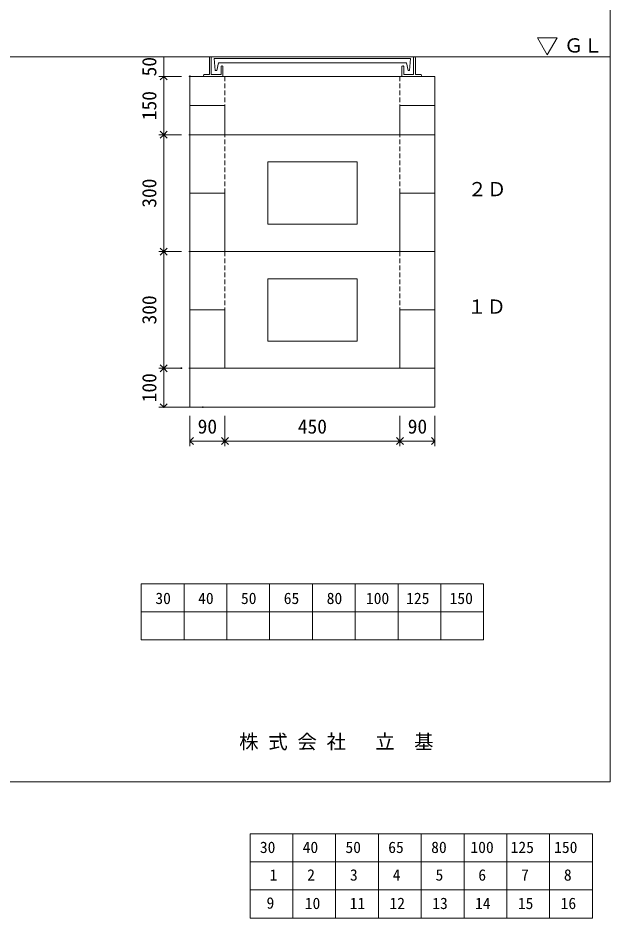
# Model space of a CAD drawing. Units: millimetres, scale not verified. Extents: x -4890 to 18490, y -2313 to 2312.
# Drawn here: x 3368 to 4890, y -2313 to 0 of the extents above; entities that cross this region are included whole.
import ezdxf
from ezdxf.enums import TextEntityAlignment as Align

# ---------------------------------------------------------------- set-up
doc = ezdxf.new("R2010")
doc.units = ezdxf.units.MM
doc.header["$LTSCALE"] = 10
doc.header["$PDMODE"] = 32
doc.header["$PDSIZE"] = 2
doc.linetypes.add('DASHED1', pattern=[1.8, 1.2, -0.6])
doc.layers.add('0-1_Defpoints', color=7, linetype='Continuous')
for name, color, linetype, lineweight in [('0-2_waku', 7, 'Continuous', 18), ('0-3_gaikei', 7, 'Continuous', 18), ('0-4_kakure', 7, 'Continuous', 18), ('0-5_sunpou', 7, 'Continuous', 5), ('0-8_hole', 7, 'Continuous', 18), ('0-9_uchigawa', 6, 'Continuous', 18), ('0-A_moji', 7, 'Continuous', 18), ('0-C_futa', 3, 'Continuous', 18), ('0-D_GL', 4, 'Continuous', 18), ('1-5_文字２', 7, 'Continuous', 5)]:
    doc.layers.add(name, color=color, linetype=linetype, lineweight=lineweight)
doc.styles.add('ＭＳ ゴシック', font='')
doc.styles.get('ＭＳ ゴシック').set_extended_font_data('MS Gothic')

# ---------------------------------------------------------------- blocks, each defined once
blk = doc.blocks.new('_Open90')
at = {"layer": '0-5_sunpou'}
blk.add_line((0, 0), (-1, 0), dxfattribs=at)
blk.add_lwpolyline([(-0.5, 0.5), (0, 0), (-0.5, -0.5)], dxfattribs=at)
blk = doc.blocks.new('D19')
at = {"layer": '0-1_Defpoints'}
for p in [(5235.32, 1291.86), (5190.08, 1191.86), (5290.32, 1191.86)]:
    blk.add_point(p, dxfattribs=at)
at = {"layer": '0-5_sunpou'}
for p, q in [((5213.32, 1291.86), (5177.08, 1291.86)), ((5190.08, 1273.86), (5190.08, 1209.86)), ((5268.32, 1191.86), (5177.08, 1191.86))]:
    blk.add_line(p, q, dxfattribs=at)
at = {"layer": '0-5_sunpou', "xscale": 18, "yscale": 18}
for p, rotation in [((5190.08, 1291.86), 90), ((5190.08, 1191.86), 270)]:
    blk.add_blockref('_Open90', p, dxfattribs=dict(at, rotation=rotation))
at = {"layer": '0-5_sunpou', "style": 'ＭＳ ゴシック'}
blk.add_text('100', height=36.66, rotation=90, dxfattribs=at).set_placement((5182.08, 1204.36), align=Align.BOTTOM_LEFT)
blk = doc.blocks.new('D20')
at = {"layer": '0-1_Defpoints'}
for p in [(5257.32, 1591.86), (5190.08, 1291.86), (5257.32, 1291.86)]:
    blk.add_point(p, dxfattribs=at)
at = {"layer": '0-5_sunpou'}
for p, q in [((5235.32, 1591.86), (5177.08, 1591.86)), ((5190.08, 1573.86), (5190.08, 1309.86)), ((5235.32, 1291.86), (5177.08, 1291.86))]:
    blk.add_line(p, q, dxfattribs=at)
at = {"layer": '0-5_sunpou', "xscale": 18, "yscale": 18}
for p, rotation in [((5190.08, 1591.86), 90), ((5190.08, 1291.86), 270)]:
    blk.add_blockref('_Open90', p, dxfattribs=dict(at, rotation=rotation))
at = {"layer": '0-5_sunpou', "style": 'ＭＳ ゴシック'}
blk.add_text('300', height=36.66, rotation=90, dxfattribs=at).set_placement((5182.08, 1404.36), align=Align.BOTTOM_LEFT)
blk = doc.blocks.new('D21')
at = {"layer": '0-1_Defpoints'}
for p in [(5257.32, 2041.86), (5190.08, 1891.86), (5257.32, 1891.86)]:
    blk.add_point(p, dxfattribs=at)
at = {"layer": '0-5_sunpou'}
for p, q in [((5235.32, 2041.86), (5177.08, 2041.86)), ((5190.08, 2023.86), (5190.08, 1909.86)), ((5235.32, 1891.86), (5177.08, 1891.86))]:
    blk.add_line(p, q, dxfattribs=at)
at = {"layer": '0-5_sunpou', "xscale": 18, "yscale": 18}
for p, rotation in [((5190.08, 2041.86), 90), ((5190.08, 1891.86), 270)]:
    blk.add_blockref('_Open90', p, dxfattribs=dict(at, rotation=rotation))
at = {"layer": '0-5_sunpou', "style": 'ＭＳ ゴシック'}
blk.add_text('150', height=36.66, rotation=90, dxfattribs=at).set_placement((5182.08, 1929.36), align=Align.BOTTOM_LEFT)
blk = doc.blocks.new('D22')
at = {"layer": '0-1_Defpoints'}
for p in [(5257.32, 1891.86), (5190.08, 1591.86), (5257.32, 1591.86)]:
    blk.add_point(p, dxfattribs=at)
at = {"layer": '0-5_sunpou'}
for p, q in [((5235.32, 1891.86), (5177.08, 1891.86)), ((5190.08, 1873.86), (5190.08, 1609.86)), ((5235.32, 1591.86), (5177.08, 1591.86))]:
    blk.add_line(p, q, dxfattribs=at)
at = {"layer": '0-5_sunpou', "xscale": 18, "yscale": 18}
for p, rotation in [((5190.08, 1891.86), 90), ((5190.08, 1591.86), 270)]:
    blk.add_blockref('_Open90', p, dxfattribs=dict(at, rotation=rotation))
at = {"layer": '0-5_sunpou', "style": 'ＭＳ ゴシック'}
blk.add_text('300', height=36.66, rotation=90, dxfattribs=at).set_placement((5182.08, 1704.36), align=Align.BOTTOM_LEFT)

msp = doc.modelspace()

# ---------------------------------------------------------------- linework, layer by layer
at = {"layer": '0-2_waku'}
for p, q in [((4890.24, 2312.43), (4890.24, -1962.57)), ((3685.24, -1453.57), (3685.24, -1597.57)), ((3685.24, -1453.57), (3685.24, -1597.57)), ((3685.24, -1453.57), (3685.24, -1597.57)), ((3685.24, -1453.57), (3685.24, -1597.57)), ((3685.24, -1453.57), (4565.24, -1453.57)), ((3795.24, -1453.57), (3795.24, -1597.57)), ((3905.24, -1453.57), (3905.24, -1597.57)), ((3905.24, -1453.57), (3905.24, -1597.57)), ((4015.24, -1453.57), (4015.24, -1597.57)), ((4125.24, -1453.57), (4125.24, -1597.57)), ((4235.24, -1453.57), (4235.24, -1597.57)), ((4345.24, -1453.57), (4345.24, -1597.57)), ((4455.24, -1453.57), (4455.24, -1597.57)), ((4565.24, -1453.57), (4565.24, -1597.57)), ((-1229.76, -1962.57), (4890.24, -1962.57)), ((-1229.76, -1962.57), (4890.24, -1962.57))]:
    msp.add_line(p, q, dxfattribs=at)
at = {"layer": '0-3_gaikei'}
for p, q in [((3810.24, -150.07), (4440.24, -150.07)), ((3810.24, -150.07), (4440.24, -150.07)), ((3810.24, -150.07), (4440.24, -150.07)), ((3810.24, -150.07), (4440.24, -150.07)), ((3810.24, -150.07), (4440.24, -150.07)), ((3810.24, -150.07), (3810.24, -300.07)), ((3810.24, -150.07), (3900.24, -150.07)), ((4350.24, -150.07), (4440.24, -150.07)), ((4440.24, -150.07), (4440.24, -300.07)), ((3810.24, -225.07), (3900.24, -225.07)), ((3900.24, -225.07), (3900.24, -300.07)), ((4350.24, -225.07), (4440.24, -225.07)), ((4350.24, -225.07), (4350.24, -300.07)), ((3810.24, -940.07), (3810.24, -300.07)), ((3810.24, -300.07), (4440.24, -300.07)), ((3810.24, -300.07), (4440.24, -300.07)), ((3810.24, -300.07), (4440.24, -300.07)), ((3810.24, -300.07), (4440.24, -300.07)), ((3810.24, -300.07), (4440.24, -300.07)), ((3890.24, -300.07), (4360.24, -300.07)), ((3890.24, -300.07), (4360.24, -300.07)), ((4440.24, -940.07), (4440.24, -300.07)), ((3810.24, -450.07), (3900.24, -450.07)), ((3900.24, -450.07), (3900.24, -600.07)), ((4350.24, -450.07), (4350.24, -600.07)), ((4350.24, -450.07), (4440.24, -450.07)), ((4440.24, -600.07), (4440.24, -440.07)), ((3810.24, -600.07), (4440.24, -600.07)), ((3810.24, -600.07), (4440.24, -600.07)), ((3810.24, -600.07), (4440.24, -600.07)), ((3890.24, -600.07), (4360.24, -600.07)), ((3890.24, -600.07), (4360.24, -600.07)), ((3810.24, -660.07), (3810.24, -1000.07)), ((4440.24, -660.07), (4440.24, -1000.07)), ((3810.24, -750.07), (3900.24, -750.07)), ((3900.24, -750.07), (3900.24, -900.07)), ((4350.24, -750.07), (4350.24, -900.07)), ((4350.24, -750.07), (4440.24, -750.07)), ((3810.24, -900.07), (4440.24, -900.07)), ((3810.24, -900.07), (4440.24, -900.07)), ((3810.24, -1000.07), (4440.24, -1000.07)), ((3810.24, -1000.07), (4440.24, -1000.07))]:
    msp.add_line(p, q, dxfattribs=at)
at = {"layer": '0-4_kakure', "linetype": 'DASHED1', "lineweight": 5}
for p, q in [((3900.24, -150.07), (3900.24, -225.07)), ((4350.24, -150.07), (4350.24, -225.07)), ((3900.24, -450.07), (3900.24, -300.07)), ((4350.24, -450.07), (4350.24, -300.07)), ((3900.24, -600.07), (3900.24, -750.07)), ((4350.24, -600.07), (4350.24, -750.07))]:
    msp.add_line(p, q, dxfattribs=at)
at = {"layer": '0-5_sunpou'}
for p, q in [((3788.24, -100.07), (3730, -100.07)), ((3743, -100.07), (3743, -150.07)), ((3788.24, -150.07), (3730, -150.07)), ((3788.24, -300.07), (3730, -300.07)), ((3810.24, -1022.07), (3810.24, -1100)), ((3900.24, -1022.07), (3900.24, -1100)), ((3900.24, -1022.07), (3900.24, -1100)), ((4350.24, -1022.07), (4350.24, -1100)), ((4350.24, -1022.07), (4350.24, -1100)), ((4440.24, -1022.07), (4440.24, -1100)), ((3828.24, -1087), (3882.24, -1087)), ((3918.24, -1087), (4332.24, -1087)), ((4368.24, -1087), (4422.24, -1087))]:
    msp.add_line(p, q, dxfattribs=at)
at = {"layer": '0-8_hole'}
for p, q in [((3685.24, -1525.57), (4565.24, -1525.57)), ((3685.24, -1597.57), (4565.24, -1597.57))]:
    msp.add_line(p, q, dxfattribs=at)
at = {"layer": '0-9_uchigawa'}
for p, q in [((4010.24, -370.07), (4240.24, -370.07)), ((4010.24, -530.07), (4010.24, -370.07)), ((4240.24, -530.07), (4240.24, -370.07)), ((4010.24, -530.07), (4240.24, -530.07)), ((4010.24, -830.07), (4010.24, -670.07)), ((4010.24, -670.07), (4240.24, -670.07)), ((4240.24, -830.07), (4240.24, -670.07)), ((4010.24, -830.07), (4240.24, -830.07))]:
    msp.add_line(p, q, dxfattribs=at)
at = {"layer": '0-A_moji'}
for p, q in [((4728.98, -94.32), (4703.78, -51.38)), ((4703.78, -51.38), (4754.18, -51.38)), ((4728.98, -94.32), (4754.18, -51.38))]:
    msp.add_line(p, q, dxfattribs=at)
at = {"layer": '0-C_futa'}
for p, q in [((3860.24, -102.07), (3860.24, -145.07)), ((3862.24, -100.07), (3865.24, -100.07)), ((3865.24, -100.07), (3865.24, -145.07)), ((3873.06, -104.57), (4377.38, -104.57)), ((3873.06, -104.57), (3875.54, -134.57)), ((3883.57, -115.57), (3879.26, -134.57)), ((3883.57, -115.57), (4366.91, -115.57)), ((4366.91, -115.57), (4371.23, -134.57)), ((4377.38, -104.57), (4375.13, -134.57)), ((4385.24, -100.07), (4385.24, -145.07)), ((4385.24, -100.07), (4388.24, -100.07)), ((4390.24, -102.07), (4390.24, -145.07)), ((3875.54, -134.57), (3879.26, -134.57)), ((3890.24, -125.07), (3890.24, -145.07)), ((3892.24, -123.07), (3893.24, -123.07)), ((3895.24, -125.07), (3895.24, -150.07)), ((4355.24, -125.07), (4355.24, -150.07)), ((4358.24, -123.07), (4357.24, -123.07)), ((4360.24, -125.07), (4360.24, -145.07)), ((4375.13, -134.57), (4371.23, -134.57)), ((3845.24, -147.07), (3845.24, -148.07)), ((3847.24, -145.07), (3860.24, -145.07)), ((3895.24, -150.07), (3847.24, -150.07)), ((3865.24, -145.07), (3890.24, -145.07)), ((4355.24, -150.07), (4403.24, -150.07)), ((4385.24, -145.07), (4360.24, -145.07)), ((4403.24, -145.07), (4390.24, -145.07)), ((4405.24, -147.07), (4405.24, -148.07))]:
    msp.add_line(p, q, dxfattribs=at)
for centre, start, end in [((3862.24, -102.07), 90, 180), ((4388.24, -102.07), 0, 90), ((3892.24, -125.07), 90, 180), ((3893.24, -125.07), 0, 90), ((4357.24, -125.07), 90, 180), ((4358.24, -125.07), 0, 90), ((3847.24, -147.07), 90, 180), ((3847.24, -148.07), 180, 270), ((4403.24, -147.07), 0, 90), ((4403.24, -148.07), 270, 0)]:
    msp.add_arc(centre, 2, start, end, dxfattribs=at)
at = {"layer": '0-D_GL'}
msp.add_line((-1229.76, -100.07), (4890.24, -100.07), dxfattribs=at)
msp.add_line((-1229.76, -100.07), (4890.24, -100.07), dxfattribs=at)
at = {"layer": '1-5_文字２'}
for p, q in [((3964.98, -2096.61), (3964.98, -2240.61)), ((3964.98, -2096.61), (3964.98, -2240.61)), ((3964.98, -2096.61), (3964.98, -2240.61)), ((3964.98, -2096.61), (3964.98, -2240.61)), ((3964.98, -2096.61), (4844.98, -2096.61)), ((3964.98, -2096.61), (3964.98, -2240.61)), ((3964.98, -2096.61), (3964.98, -2240.61)), ((3964.98, -2096.61), (3964.98, -2240.61)), ((3964.98, -2096.61), (3964.98, -2240.61)), ((3964.98, -2096.61), (4844.98, -2096.61)), ((4074.98, -2096.61), (4074.98, -2240.61)), ((4074.98, -2096.61), (4074.98, -2240.61)), ((4184.98, -2096.61), (4184.98, -2240.61)), ((4184.98, -2096.61), (4184.98, -2240.61)), ((4184.98, -2096.61), (4184.98, -2240.61)), ((4184.98, -2096.61), (4184.98, -2240.61)), ((4294.98, -2096.61), (4294.98, -2240.61)), ((4294.98, -2096.61), (4294.98, -2240.61)), ((4404.98, -2096.61), (4404.98, -2240.61)), ((4404.98, -2096.61), (4404.98, -2240.61)), ((4514.98, -2096.61), (4514.98, -2240.61)), ((4514.98, -2096.61), (4514.98, -2240.61)), ((4624.98, -2096.61), (4624.98, -2240.61)), ((4624.98, -2096.61), (4624.98, -2240.61)), ((4734.98, -2096.61), (4734.98, -2240.61)), ((4734.98, -2096.61), (4734.98, -2240.61)), ((4844.98, -2096.61), (4844.98, -2240.61)), ((4844.98, -2096.61), (4844.98, -2240.61)), ((3964.98, -2168.61), (4844.98, -2168.61)), ((3964.98, -2168.61), (4844.98, -2168.61)), ((3964.98, -2240.61), (4844.98, -2240.61)), ((3964.98, -2240.61), (4844.98, -2240.61)), ((3964.98, -2240.61), (3964.98, -2312.61)), ((3964.98, -2240.61), (3964.98, -2312.61)), ((3964.98, -2240.61), (3964.98, -2312.61)), ((3964.98, -2240.61), (3964.98, -2312.61)), ((3964.98, -2240.61), (4844.98, -2240.61)), ((3964.98, -2240.61), (3964.98, -2312.61)), ((3964.98, -2240.61), (3964.98, -2312.61)), ((3964.98, -2240.61), (3964.98, -2312.61)), ((3964.98, -2240.61), (3964.98, -2312.61)), ((3964.98, -2240.61), (4844.98, -2240.61)), ((4074.98, -2240.61), (4074.98, -2312.61)), ((4074.98, -2240.61), (4074.98, -2312.61)), ((4184.98, -2240.61), (4184.98, -2312.61)), ((4184.98, -2240.61), (4184.98, -2312.61)), ((4184.98, -2240.61), (4184.98, -2312.61)), ((4184.98, -2240.61), (4184.98, -2312.61)), ((4294.98, -2240.61), (4294.98, -2312.61)), ((4294.98, -2240.61), (4294.98, -2312.61)), ((4404.98, -2240.61), (4404.98, -2312.61)), ((4404.98, -2240.61), (4404.98, -2312.61)), ((4514.98, -2240.61), (4514.98, -2312.61)), ((4514.98, -2240.61), (4514.98, -2312.61)), ((4624.98, -2240.61), (4624.98, -2312.61)), ((4624.98, -2240.61), (4624.98, -2312.61)), ((4734.98, -2240.61), (4734.98, -2312.61)), ((4734.98, -2240.61), (4734.98, -2312.61)), ((4844.98, -2240.61), (4844.98, -2312.61)), ((4844.98, -2240.61), (4844.98, -2312.61)), ((3964.98, -2312.61), (4844.98, -2312.61)), ((3964.98, -2312.61), (4844.98, -2312.61))]:
    msp.add_line(p, q, dxfattribs=at)

# ---------------------------------------------------------------- block references
at = {"layer": '0-5_sunpou'}
for name in ['D21', 'D22', 'D20', 'D19']:
    msp.add_blockref(name, (-1447.07, -2191.94), dxfattribs=at)
at = {"layer": '0-5_sunpou', "xscale": 18, "yscale": 18, "rotation": 180}
for p in [(3810.24, -1087), (3900.24, -1087), (4350.24, -1087)]:
    msp.add_blockref('_Open90', p, dxfattribs=at)
at = {"layer": '0-5_sunpou', "xscale": 18, "yscale": 18}
for p in [(3900.24, -1087), (4350.24, -1087), (4440.24, -1087)]:
    msp.add_blockref('_Open90', p, dxfattribs=at)

# ---------------------------------------------------------------- texts
at = {"layer": '0-5_sunpou', "style": 'ＭＳ ゴシック'}
msp.add_text('50', height=36.66, rotation=90, dxfattribs=at).set_placement((3735, -150.07), align=Align.BOTTOM_LEFT)
for s, p in [('90', (3830.24, -1079)), ('450', (4087.74, -1079)), ('90', (4370.24, -1079))]:
    msp.add_text(s, height=36.66, dxfattribs=at).set_placement(p, align=Align.BOTTOM_LEFT)
at = {"layer": '0-A_moji', "style": 'ＭＳ ゴシック'}
for s, height, p in [('ＧＬ', 36.66, (4771.78, -99.86)), ('２Ｄ', 36.66, (4524.06, -469.16)), ('１Ｄ', 36.66, (4522.75, -771.02)), ('30', 29.33, (3721.49, -1514.68)), ('40', 29.33, (3831.49, -1514.68)), ('50', 29.33, (3941.49, -1514.68)), ('65', 29.33, (4051.49, -1514.68)), ('80', 29.33, (4161.9, -1514.68)), ('100', 29.33, (4262.77, -1514.68)), ('125', 29.33, (4366.16, -1514.68)), ('150', 29.33, (4477.92, -1514.68)), ('株 式 会 社 \u3000立\u3000基', 36.66, (3936.77, -1888.93))]:
    msp.add_text(s, height=height, dxfattribs=at).set_placement(p, align=Align.BOTTOM_LEFT)
at = {"layer": '1-5_文字２', "style": 'ＭＳ ゴシック'}
for s, p in [('30', (3990.13, -2154.42)), ('30', (3990.13, -2154.42)), ('40', (4100.13, -2154.42)), ('40', (4100.13, -2154.42)), ('50', (4210.13, -2154.42)), ('50', (4210.13, -2154.42)), ('65', (4320.13, -2154.42)), ('65', (4320.13, -2154.42)), ('80', (4430.54, -2154.42)), ('80', (4430.54, -2154.42)), ('100', (4531.41, -2154.42)), ('100', (4531.41, -2154.42)), ('125', (4634.8, -2154.42)), ('125', (4634.8, -2154.42)), ('150', (4746.57, -2154.42)), ('150', (4746.57, -2154.42)), ('1', (4015.28, -2225.46)), ('2', (4111.72, -2225.46)), ('3', (4221.72, -2225.46)), ('4', (4331.72, -2225.46)), ('5', (4441.72, -2225.46)), ('6', (4551.72, -2225.46)), ('7', (4661.72, -2225.46)), ('8', (4771.72, -2225.46)), ('9', (4007.21, -2297.46)), ('10', (4105.63, -2298.42)), ('11', (4221.12, -2298.42)), ('12', (4323.33, -2298.42)), ('13', (4433.33, -2298.42)), ('14', (4543.33, -2298.42)), ('15', (4653.33, -2298.42)), ('16', (4763.33, -2298.42))]:
    msp.add_text(s, height=29.33, dxfattribs=at).set_placement(p, align=Align.BOTTOM_LEFT)

doc.saveas('drawing.dxf')
